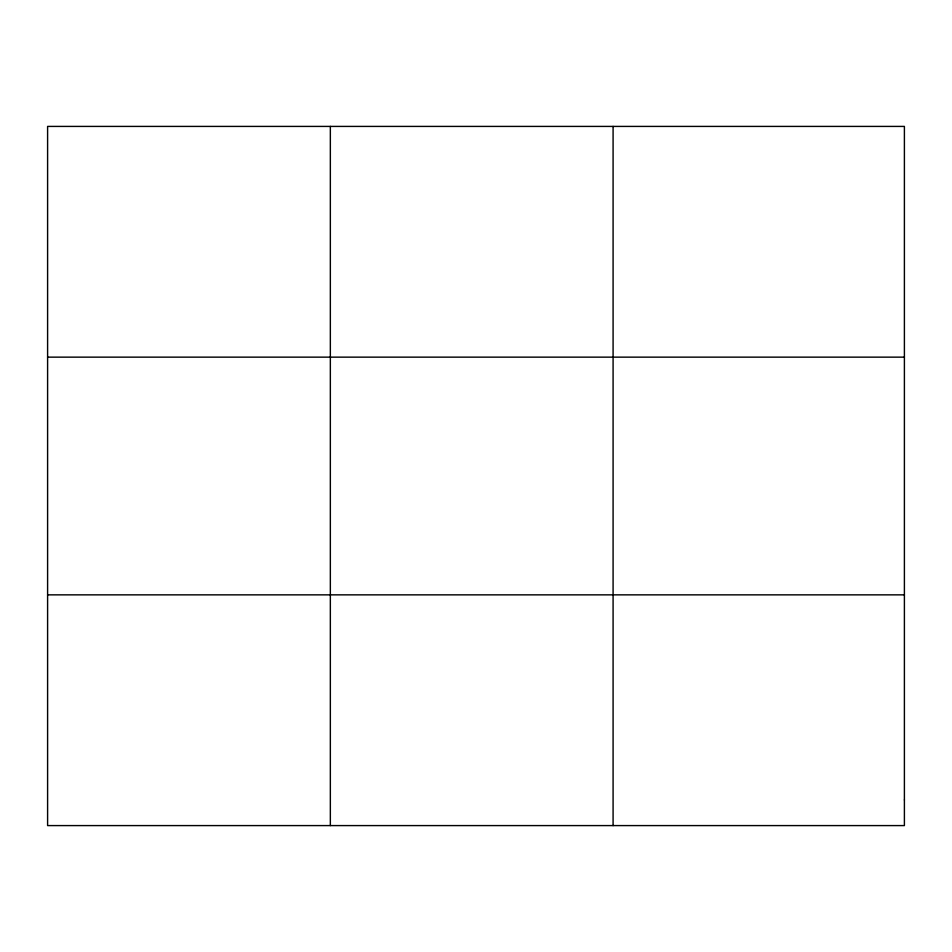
<?xml version="1.0" encoding="UTF-8"?>
<svg xmlns="http://www.w3.org/2000/svg" width="952" height="952" viewBox="0 0 952 952"><rect width="100%" height="100%" fill="white"/><g stroke="black" fill="none" stroke-linecap="round" stroke-linejoin="round"><path stroke-width="1.43" d="M330.344 126.414L330.344 825.586M613.088 126.414L613.088 825.586M47.6 357.143L904.4 357.143M47.6 594.857L904.4 594.857M904.4 799.942L904.4 825.586L47.6 825.586L47.6 126.414L904.4 126.414L904.4 799.942"/></g></svg>
